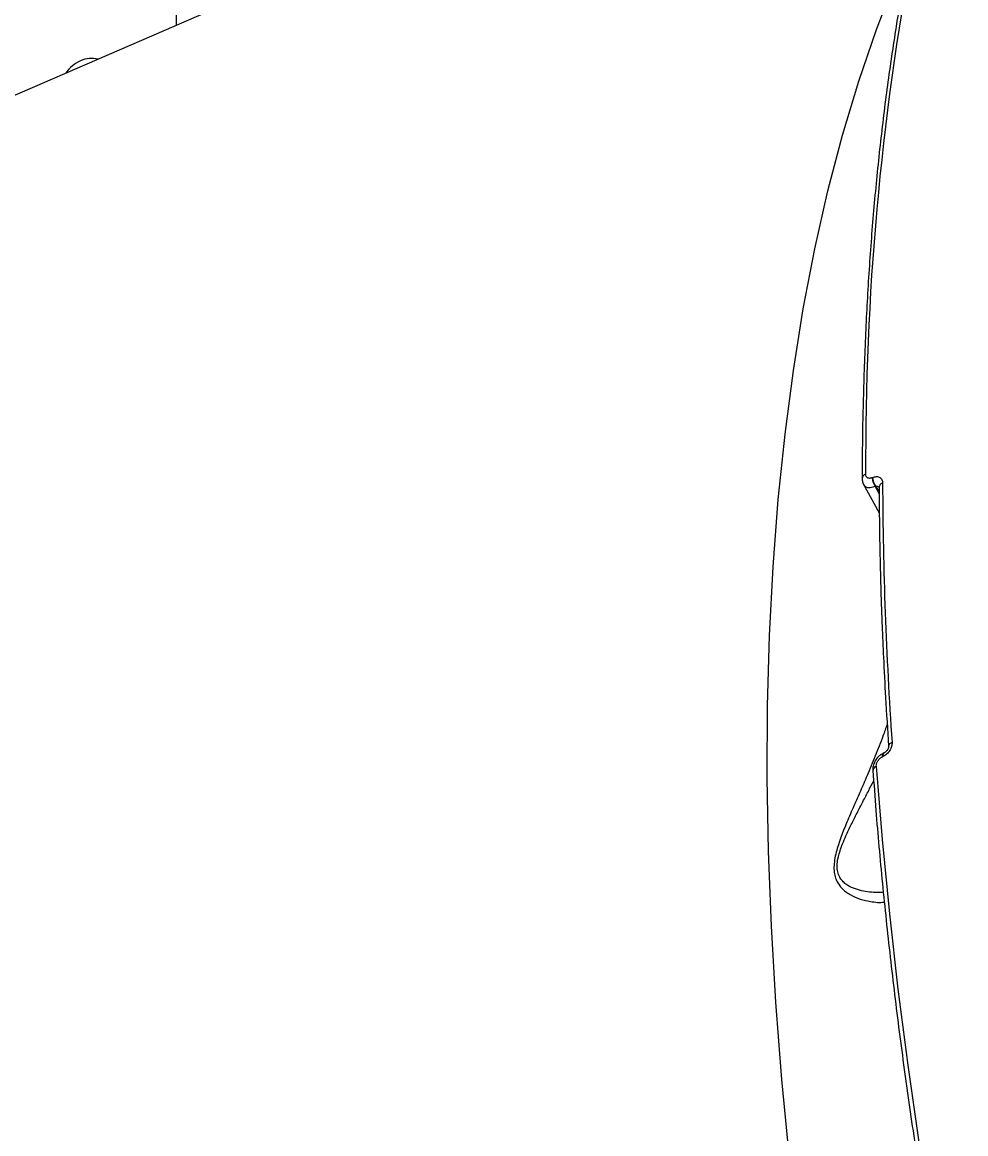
# Model space of a CAD drawing. Header units: millimetres. Extents: x -6332 to 8932, y -6739 to 7096.
# Drawn here: x -2605.9 to -2488.1, y -1940.8 to -1802 of the extents above; entities that cross this region are included whole.
import ezdxf

# ---------------------------------------------------------------- set-up
doc = ezdxf.new("R2010")
doc.units = ezdxf.units.MM
for name, color, linetype in [('DIKOM_ОБЪЕКТ', 7, 'Continuous'), ('DIKOM_РАЗМЕР_ЗОНА', 7, 'Continuous'), ('DIKOM_РАЗМЕР_ОБЪЕКТА', 7, 'Continuous')]:
    doc.layers.add(name, color=color, linetype=linetype)
doc.styles.add('style1', font='arial.ttf', dxfattribs={"width": 0.8})
doc.dimstyles.new('1-50', dxfattribs={"dimtxt": 300, "dimasz": 200, "dimexe": 100, "dimexo": 0, "dimgap": 100, "dimtad": 1, "dimtxsty": 'style1', "dimcen": 200, "dimclrd": 7, "dimclre": 7, "dimclrt": 7, "dimadec": 1, "dimazin": 2, "dimtfac": 1, "dimtmove": 0, "dimatfit": 2, "dimfxl": 0, "dimlwd": 25, "dimlwe": 18, "dimarcsym": 0})

# ---------------------------------------------------------------- blocks, each defined once
blk = doc.blocks.new('*D9')
at = {"layer": 'Defpoints', "color": 0, "transparency": 16777216}
for p in [(777.17, 5593.97), (-4228.73, -3389.78), (7301.72, -3389.78)]:
    blk.add_point(p, dxfattribs=at)
at = {"layer": 'DIKOM_РАЗМЕР_ОБЪЕКТА', "color": 7, "lineweight": 18, "transparency": 16777216}
for p, q in [((777.17, 5593.97), (7401.72, 5593.97)), ((-4228.73, -3389.78), (7401.72, -3389.78))]:
    blk.add_line(p, q, dxfattribs=at)
at = {"layer": 'DIKOM_РАЗМЕР_ОБЪЕКТА', "color": 7, "lineweight": 25, "transparency": 16777216}
blk.add_line((7301.72, 5393.97), (7301.72, -3189.78), dxfattribs=at)
at = {"layer": 'DIKOM_РАЗМЕР_ОБЪЕКТА', "color": 7, "transparency": 16777216}
for points in [[(7268.39, 5393.97), (7335.06, 5393.97), (7301.72, 5593.97)], [(7268.39, -3189.78), (7335.06, -3189.78), (7301.72, -3389.78)]]:
    blk.add_solid(points, dxfattribs=at)
at = {"layer": 'DIKOM_РАЗМЕР_ОБЪЕКТА', "color": 7, "transparency": 16777216, "insert": (7048.55, 1153.71), "char_height": 300, "attachment_point": 5, "rotation": 90, "style": 'style1'}
blk.add_mtext('9000', dxfattribs=at)
blk = doc.blocks.new('*D10')
at = {"layer": 'Defpoints', "color": 0, "transparency": 16777216}
for p in [(4034.78, 3636.59), (-4490.85, -1960.46), (4034.78, -5533.39)]:
    blk.add_point(p, dxfattribs=at)
at = {"layer": 'DIKOM_РАЗМЕР_ОБЪЕКТА', "color": 7, "lineweight": 18, "transparency": 16777216}
for p, q in [((4034.78, 3636.59), (4034.78, -5633.39)), ((-4490.85, -1960.46), (-4490.85, -5633.39))]:
    blk.add_line(p, q, dxfattribs=at)
at = {"layer": 'DIKOM_РАЗМЕР_ОБЪЕКТА', "color": 7, "lineweight": 25, "transparency": 16777216}
blk.add_line((-4290.85, -5533.39), (3834.78, -5533.39), dxfattribs=at)
at = {"layer": 'DIKOM_РАЗМЕР_ОБЪЕКТА', "color": 7, "transparency": 16777216}
for points in [[(-4290.85, -5500.05), (-4290.85, -5566.72), (-4490.85, -5533.39)], [(3834.78, -5500.05), (3834.78, -5566.72), (4034.78, -5533.39)]]:
    blk.add_solid(points, dxfattribs=at)
at = {"layer": 'DIKOM_РАЗМЕР_ОБЪЕКТА', "color": 7, "transparency": 16777216, "insert": (308.03, -5280.21), "char_height": 300, "attachment_point": 5, "style": 'style1'}
blk.add_mtext('8500', dxfattribs=at)
blk = doc.blocks.new('*D11')
at = {"layer": 'Defpoints', "color": 0, "transparency": 16777216}
for p in [(1114.35, 7096.35), (-4349.59, -4627.34), (8831.76, -4627.34)]:
    blk.add_point(p, dxfattribs=at)
at = {"layer": 'DIKOM_РАЗМЕР_ЗОНА', "color": 7, "lineweight": 18, "transparency": 16777216}
for p, q in [((1114.35, 7096.35), (8931.76, 7096.35)), ((-4349.59, -4627.34), (8931.76, -4627.34))]:
    blk.add_line(p, q, dxfattribs=at)
at = {"layer": 'DIKOM_РАЗМЕР_ЗОНА', "color": 7, "lineweight": 25, "transparency": 16777216}
blk.add_line((8831.76, 6896.35), (8831.76, -4427.34), dxfattribs=at)
at = {"layer": 'DIKOM_РАЗМЕР_ЗОНА', "color": 7, "transparency": 16777216}
for points in [[(8798.42, 6896.35), (8865.09, 6896.35), (8831.76, 7096.35)], [(8798.42, -4427.34), (8865.09, -4427.34), (8831.76, -4627.34)]]:
    blk.add_solid(points, dxfattribs=at)
at = {"layer": 'DIKOM_РАЗМЕР_ЗОНА', "color": 7, "transparency": 16777216, "insert": (8578.59, 1308.2), "char_height": 300, "attachment_point": 5, "rotation": 90, "style": 'style1'}
blk.add_mtext('11750', dxfattribs=at)
blk = doc.blocks.new('*D12')
at = {"layer": 'Defpoints', "color": 0, "transparency": 16777216}
for p in [(6134.38, 3354.85), (-6332, -2644.93), (6134.38, -6639)]:
    blk.add_point(p, dxfattribs=at)
at = {"layer": 'DIKOM_РАЗМЕР_ЗОНА', "color": 7, "lineweight": 18, "transparency": 16777216}
for p, q in [((6134.38, 3354.85), (6134.38, -6739)), ((-6332, -2644.93), (-6332, -6739))]:
    blk.add_line(p, q, dxfattribs=at)
at = {"layer": 'DIKOM_РАЗМЕР_ЗОНА', "color": 7, "lineweight": 25, "transparency": 16777216}
blk.add_line((-6132, -6639), (5934.38, -6639), dxfattribs=at)
at = {"layer": 'DIKOM_РАЗМЕР_ЗОНА', "color": 7, "transparency": 16777216}
for points in [[(-6132, -6605.67), (-6132, -6672.33), (-6332, -6639)], [(5934.38, -6605.67), (5934.38, -6672.33), (6134.38, -6639)]]:
    blk.add_solid(points, dxfattribs=at)
at = {"layer": 'DIKOM_РАЗМЕР_ЗОНА', "color": 7, "transparency": 16777216, "insert": (-98.81, -6385.83), "char_height": 300, "attachment_point": 5, "style": 'style1'}
blk.add_mtext('12500', dxfattribs=at)

msp = doc.modelspace()

# ---------------------------------------------------------------- linework, layer by layer
at = {"layer": 'DIKOM_ОБЪЕКТ', "color": 7, "linetype": 'Continuous', "lineweight": 15}
for p, q in [((-2485.584, -1758.607), (-2754.471, -1875.056)), ((-2499.826, -1858.861), (-2499.761, -1858.832)), ((-2500.982, -1859.557), (-2498.931, -1863.226)), ((-2499.365, -1859.937), (-2499.431, -1859.965)), ((-2499.431, -1859.965), (-2498.947, -1860.89)), ((-2498.95, -1860.5), (-2499.365, -1859.937)), ((-2498.537, -1893.696), (-2498.492, -1893.676)), ((-2498.328, -1893.198), (-2498.373, -1893.218))]:
    msp.add_line(p, q, dxfattribs=at)
at = {"layer": 'DIKOM_ОБЪЕКТ', "color": 7, "linetype": 'Continuous', "lineweight": 15, "flags": 128}
for points in [[(-2510.129, -1943.798), (-2511.086, -1933.989), (-2511.843, -1924.327), (-2512.401, -1914.823), (-2512.759, -1905.485), (-2512.916, -1896.321), (-2512.872, -1887.341), (-2512.628, -1878.553), (-2512.184, -1869.965), (-2511.539, -1861.584), (-2510.695, -1853.418), (-2509.652, -1845.477), (-2508.412, -1837.766), (-2506.975, -1830.292), (-2505.344, -1823.063), (-2503.518, -1816.085), (-2501.501, -1809.365), (-2499.293, -1802.91), (-2496.898, -1796.724), (-2494.316, -1790.815), (-2491.673, -1785.42)], [(-2498.537, -1893.696), (-2498.538, -1893.54), (-2498.516, -1893.41), (-2498.472, -1893.307), (-2498.409, -1893.238), (-2498.373, -1893.217)], [(-2499.308, -1894.884), (-2498.569, -1904.037), (-2497.669, -1913.311), (-2496.607, -1922.698), (-2495.385, -1932.194), (-2494.003, -1941.789), (-2492.463, -1951.479), (-2490.765, -1961.257), (-2488.91, -1971.115)]]:
    msp.add_lwpolyline(points, dxfattribs=at)
at = {"layer": 'DIKOM_ОБЪЕКТ', "color": 7, "linetype": 'Continuous', "lineweight": 15}
for centre, radius, start, end in [((-2153.295, -1856.459), 347.345, 169.39517, 180.32287), ((-2597.171, -1809.96), 3.446, 77.12276, 114.05688), ((-2596.972, -1810.636), 4.145, 112.75515, 146.41665), ((-2500.464, -1859), 0.608, 106.26944, 175.17272), ((-2497.803, -1858.76), 2.025, 182.8628, 216.52632), ((-2497.741, -1858.732), 2.022, 182.83763, 216.55149), ((-2498.344, -1860.107), 0.615, 106.69046, 174.13624), ((-2005.688, -1857.761), 492.836, 180.20425, 183.9723), ((-2497.202, -1892.461), 0.576, 103.9083, 175.64812), ((-2498.05, -1893.561), 0.456, 127.36807, 194.59526), ((-2499.187, -1895.415), 0.544, 102.76144, 185.80979)]:
    msp.add_arc(centre, radius, start, end, dxfattribs=at)
for points, knots in [([(-2588.554, -1788.197), (-2588.52, -1788.329), (-2588.257, -1789.34), (-2587.862, -1791.213), (-2587.379, -1793.803), (-2587.015, -1796.348), (-2586.771, -1798.82), (-2586.647, -1800.84), (-2586.651, -1801.984), (-2586.653, -1802.378)], [0, 0, 0, 0, 0.0256453, 0.1979544, 0.3730823, 0.5499669, 0.7279229, 0.906269, 1, 1, 1, 1]), ([(-2495.122, -1793.044), (-2495.257, -1793.7), (-2495.863, -1796.657), (-2496.785, -1802.106), (-2497.883, -1809.392), (-2498.811, -1816.872), (-2499.585, -1824.522), (-2500.198, -1832.344), (-2500.656, -1840.327), (-2500.942, -1848.482), (-2501.073, -1854.694), (-2501.058, -1858.234), (-2501.055, -1858.953)], [0, 0, 0, 0, 0.0333832, 0.1504859, 0.2675942, 0.3846948, 0.5017886, 0.618878, 0.7359662, 0.8530499, 0.9701267, 1, 1, 1, 1]), ([(-2501.07, -1858.948), (-2501.058, -1859.098), (-2501.036, -1859.401), (-2500.908, -1859.649), (-2500.844, -1859.774)], [0, 0, 0, 0, 0.4964467, 1, 1, 1, 1]), ([(-2499.826, -1858.861), (-2499.881, -1858.881), (-2499.99, -1858.922), (-2500.145, -1858.941), (-2500.288, -1858.927), (-2500.45, -1858.863), (-2500.601, -1858.706), (-2500.623, -1858.513), (-2500.634, -1858.417)], [0, 0, 0, 0, 0.1256981, 0.2510678, 0.375902, 0.5013401, 0.7506025, 1, 1, 1, 1]), ([(-2499.761, -1858.832), (-2499.677, -1858.801), (-2499.511, -1858.738), (-2499.273, -1858.712), (-2499.055, -1858.734), (-2498.807, -1858.834), (-2498.575, -1859.073), (-2498.539, -1859.37), (-2498.521, -1859.518)], [0, 0, 0, 0, 0.1253083, 0.2510742, 0.3755721, 0.5013457, 0.7506447, 1, 1, 1, 1]), ([(-2499.431, -1859.965), (-2499.65, -1860.03), (-2500.085, -1860.159), (-2500.596, -1860.071), (-2500.759, -1859.857), (-2500.834, -1859.758)], [0, 0, 0, 0, 0.3509597, 0.6992024, 1, 1, 1, 1]), ([(-2499.365, -1859.937), (-2499.336, -1859.927), (-2499.275, -1859.907), (-2499.178, -1859.916), (-2499.081, -1859.953), (-2498.988, -1860.018), (-2498.942, -1860.085), (-2498.92, -1860.118)], [0, 0, 0, 0, 0.171794, 0.3559602, 0.5579743, 0.781939, 1, 1, 1, 1]), ([(-2498.953, -1859.988), (-2498.946, -1861.342), (-2498.934, -1863.842), (-2498.879, -1867.315), (-2498.817, -1870.176), (-2498.754, -1872.469), (-2498.682, -1874.78), (-2498.577, -1877.658), (-2498.406, -1881.612), (-2498.149, -1886.611), (-2497.907, -1890.326), (-2497.775, -1892.355)], [0, 0, 0, 0, 0.1290083, 0.2382668, 0.3277725, 0.3975258, 0.452472, 0.5428589, 0.6642498, 0.8166215, 1, 1, 1, 1]), ([(-2497.948, -1889.596), (-2498.12, -1890.102), (-2498.571, -1891.422), (-2499.413, -1893.576), (-2500.364, -1895.868), (-2501.268, -1897.943), (-2502.122, -1899.878), (-2502.943, -1901.761), (-2503.6, -1903.386), (-2504.04, -1904.639), (-2504.422, -1905.939), (-2504.632, -1907.21), (-2504.547, -1908.315), (-2504.349, -1909.009), (-2504.043, -1909.593), (-2503.482, -1910.3), (-2502.547, -1910.974), (-2501.297, -1911.498), (-2499.861, -1911.81), (-2498.827, -1911.923), (-2498.314, -1911.826), (-2498.297, -1911.823)], [0, 0, 0, 0, 0.047206, 0.1232354, 0.198082, 0.2569588, 0.3119529, 0.3729183, 0.4256507, 0.4557323, 0.4830129, 0.5401796, 0.568388, 0.5977031, 0.6249644, 0.6549549, 0.7267121, 0.8046864, 0.8827677, 0.9960531, 1, 1, 1, 1]), ([(-2497.34, -1891.902), (-2497.348, -1892.072), (-2497.363, -1892.411), (-2497.619, -1892.944), (-2498.008, -1893.409), (-2498.331, -1893.587), (-2498.492, -1893.676)], [0, 0, 0, 0, 0.2498044, 0.4998217, 0.7495111, 1, 1, 1, 1]), ([(-2497.776, -1892.419), (-2497.776, -1892.438), (-2497.775, -1892.478), (-2497.791, -1892.563), (-2497.824, -1892.666), (-2497.882, -1892.783), (-2497.963, -1892.907), (-2498.068, -1893.025), (-2498.193, -1893.13), (-2498.282, -1893.175), (-2498.327, -1893.198)], [0, 0, 0, 0, 0.0980412, 0.2029388, 0.3155813, 0.4363376, 0.5661681, 0.7035919, 0.8483547, 1, 1, 1, 1]), ([(-2498.373, -1893.217), (-2498.491, -1893.277), (-2498.721, -1893.393), (-2499.118, -1893.723), (-2499.489, -1894.209), (-2499.735, -1894.829), (-2499.74, -1895.22), (-2499.742, -1895.405)], [0, 0, 0, 0, 0.1508225, 0.2932729, 0.5546473, 0.7892831, 1, 1, 1, 1]), ([(-2499.308, -1894.884), (-2499.303, -1894.77), (-2499.294, -1894.542), (-2499.122, -1894.185), (-2498.861, -1893.876), (-2498.645, -1893.756), (-2498.537, -1893.696)], [0, 0, 0, 0, 0.2503892, 0.5000861, 0.7491842, 1, 1, 1, 1]), ([(-2498.426, -1910.604), (-2498.536, -1910.612), (-2498.784, -1910.629), (-2499.359, -1910.634), (-2500.158, -1910.593), (-2501.16, -1910.433), (-2502.16, -1910.134), (-2502.972, -1909.717), (-2503.537, -1909.217), (-2503.901, -1908.721), (-2504.142, -1908.093), (-2504.218, -1907.305), (-2504.128, -1906.569), (-2503.985, -1905.947), (-2503.802, -1905.323), (-2503.511, -1904.524), (-2503.04, -1903.417), (-2502.428, -1902.134), (-2501.71, -1900.714), (-2500.977, -1899.295), (-2500.279, -1897.945), (-2499.837, -1897.071), (-2499.632, -1896.666)], [0, 0, 0, 0, 0.0279709, 0.0631324, 0.1420025, 0.220831, 0.299723, 0.3780637, 0.4201279, 0.4571072, 0.4980821, 0.5366168, 0.57436, 0.5945765, 0.6159434, 0.6530414, 0.6952483, 0.7567267, 0.819075, 0.8819879, 0.9453384, 1, 1, 1, 1]), ([(-2499.724, -1895.409), (-2499.607, -1897.066), (-2499.278, -1901.711), (-2498.565, -1909.476), (-2497.598, -1918.684), (-2496.467, -1928.003), (-2495.182, -1937.42), (-2493.744, -1946.93), (-2492.145, -1956.53), (-2490.679, -1964.744), (-2489.688, -1969.785), (-2489.336, -1971.572)], [0, 0, 0, 0, 0.0685187, 0.1919675, 0.3154048, 0.438816, 0.5622153, 0.6855985, 0.8089526, 0.9322841, 1, 1, 1, 1])]:
    msp.add_open_spline(points, degree=3, knots=knots, dxfattribs=at)

# ---------------------------------------------------------------- dimensions: what is measured, and where the dimension line sits
at = {"layer": 'DIKOM_РАЗМЕР_ЗОНА'}
dim = msp.add_linear_dim(base=(8831.757, -4627.344), p1=(1114.346, 7096.351), p2=(-4349.589, -4627.344), angle=90, text='11750', dimstyle='1-50', dxfattribs=at)
dim.commit()
dim.dimension.update_dxf_attribs({"geometry": '*D11', "text_midpoint": (8831.757, 1308.196), "dimtype": 160})
dim = msp.add_linear_dim(base=(6134.379, -6639), p1=(-6332, -2644.933), p2=(6134.379, 3354.853), text='12500', dimstyle='1-50', dxfattribs=at)
dim.commit()
dim.dimension.update_dxf_attribs({"geometry": '*D12', "text_midpoint": (-98.81, -6639), "dimtype": 160})
at = {"layer": 'DIKOM_РАЗМЕР_ОБЪЕКТА'}
dim = msp.add_linear_dim(base=(7301.722, -3389.779), p1=(777.17, 5593.968), p2=(-4228.728, -3389.779), angle=90, text='9000', dimstyle='1-50', dxfattribs=at)
dim.commit()
dim.dimension.update_dxf_attribs({"geometry": '*D9', "text_midpoint": (7301.722, 1153.714), "dimtype": 160})
dim = msp.add_linear_dim(base=(4034.777, -5533.386), p1=(-4490.848, -1960.464), p2=(4034.777, 3636.587), text='8500', dimstyle='1-50', dxfattribs=at)
dim.commit()
dim.dimension.update_dxf_attribs({"geometry": '*D10', "text_midpoint": (308.034, -5533.386), "dimtype": 160})

doc.saveas('drawing.dxf')
